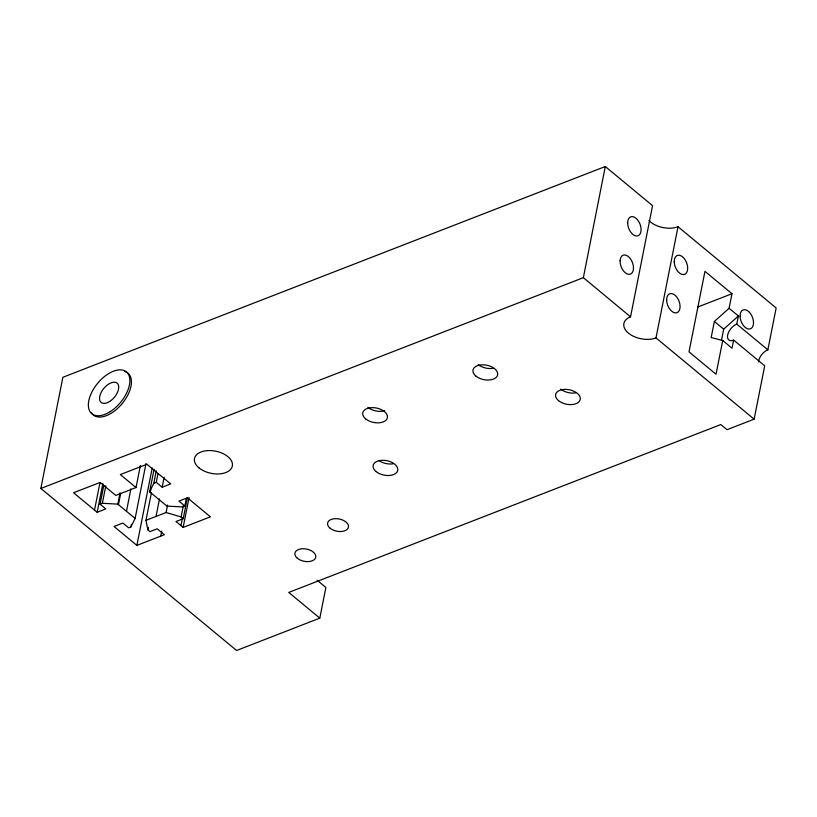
<?xml version="1.0" encoding="UTF-8"?>
<svg xmlns="http://www.w3.org/2000/svg" width="817" height="817" viewBox="0 0 817 817"><rect width="100%" height="100%" fill="white"/><g stroke="black" fill="none" stroke-linecap="round" stroke-linejoin="round"><path stroke-width="1.23" d="M317.139 580.244L325.881 587.474L319.804 618.142L236.583 650.485L40.85 488.464L583.369 277.668L605.285 166.515L652.558 205.659L630.54 316.843A19.782 11.601 11.2 0 0 628.447 333.132A19.782 11.601 11.2 0 0 656 337.921L754.122 419.172L764.702 365.802L733.646 340.097L732.696 340.464A10.131 5.566 -50.4 0 1 727.63 335.113A10.131 5.566 -50.4 0 1 735.77 324.543L736.801 324.124L738.415 316.005L729.091 308.295L731.981 293.732L704.959 271.367L689.017 351.872L716.039 374.237L722.718 340.505L711.168 337.554L714.354 321.459L729.091 308.295M40.85 488.464L62.868 377.28L605.285 166.515M94.517 510.104L99.96 482.622M140.391 465.506L136.03 487.555L115.789 495.419L100.113 482.438L73.55 492.753L97.152 512.29L102.84 483.562M97.152 512.29L105.822 508.92L100.082 504.171L103.79 485.431M100.082 504.171L102.35 503.282L105.812 485.798M151.411 492.855L145.967 520.337L147.867 529.876L149.971 531.622L157.201 528.813L164.34 534.726L136.878 545.399L114.053 526.505L122.907 523.064L128.657 527.823L130.924 526.934L135.122 518.448L117.822 504.13L120.048 492.886M118.465 504.661L120.691 493.417M126.472 511.289L130.924 488.801M130.924 526.934L131.425 524.443M135.122 518.448L146.008 463.484M136.878 545.399L152.217 467.947M186.327 498.493L184.846 505.989L182.395 506.938L166.923 506.101L149.623 491.773L154.076 469.285M150.267 492.304L150.757 489.802M149.623 491.773L153.821 483.286L156.292 470.796M153.821 483.286L156.272 482.336L158.008 473.594M147.867 529.876L148.357 527.384M156.037 516.426L159.499 498.932M156.272 482.336L162.175 487.218L164.156 477.22M160.735 536.136L161.725 531.132M145.967 520.337L166.106 512.514L167.587 505.018M187.42 497.471L183.222 518.703L181.108 516.957L183.335 505.713M180.965 525.627L182.446 518.131M183.222 518.703L175.992 521.512L183.131 527.425L189.074 497.441M656 337.921L678.018 226.738A19.782 11.601 11.2 0 1 648.933 220.529M721.472 340.311L723.678 329.169L738.415 316.005M733.646 340.097L732.032 348.216L722.718 340.505M758.544 361.839A10.131 5.566 -50.4 0 1 766.826 350.248L767.857 349.839L776.15 307.978L678.018 226.738M162.175 487.218L170.661 483.919L146.907 464.25L120.344 474.575L136.03 487.555M697.81 307.008L731.981 293.732M183.131 527.425L210.418 516.824L187.44 497.798L178.943 501.097L184.846 505.989M754.122 419.172L727.018 429.701L720.808 424.554L288.748 592.437L319.804 618.142M102.35 503.282L117.822 504.13M166.106 512.514L181.108 516.957M736.801 324.124L767.857 349.839M714.354 321.459L723.678 329.169M583.369 277.668L630.54 316.843M384.593 410.726A12.541 7.353 11.2 0 1 367.977 407.407M393.089 463.801A12.541 7.353 11.2 0 1 379.057 460.614M492.957 368.334A12.541 7.353 11.2 0 1 478.19 364.576M575.577 392.895A12.541 7.353 11.2 0 1 560.809 389.137M124.541 371.459A27.145 14.91 -50.4 0 1 122.591 403.077A27.145 14.91 -50.4 0 1 91.402 412.636M475.913 376.086A12.541 7.353 11.2 0 0 497.002 376.392A12.541 7.353 11.2 0 0 483.01 364.821A12.541 7.353 11.2 0 0 475.913 376.086M365.699 418.907A12.541 7.353 11.2 0 0 386.778 419.223A12.541 7.353 11.2 0 0 372.797 407.642A12.541 7.353 11.2 0 0 365.699 418.907M376.045 471.552A12.541 7.353 11.2 0 0 397.133 471.858A12.541 7.353 11.2 0 0 383.142 460.288A12.541 7.353 11.2 0 0 376.045 471.552M330.078 528.191A10.611 6.219 11.2 0 0 347.919 528.456A10.611 6.219 11.2 0 0 336.083 518.662A10.611 6.219 11.2 0 0 330.078 528.191M297.388 558.266A10.611 6.219 11.2 0 0 315.229 558.532A10.611 6.219 11.2 0 0 303.393 548.738A10.611 6.219 11.2 0 0 297.388 558.266M740.079 316.24A10.131 6.036 68.8 0 0 750.282 328.883A10.131 6.036 68.8 0 0 750.026 312.993A10.131 6.036 68.8 0 0 740.079 316.24M674.25 261.746A10.131 6.036 68.8 0 0 684.442 274.389A10.131 6.036 68.8 0 0 684.186 258.499A10.131 6.036 68.8 0 0 674.25 261.746M666.652 300.084A10.131 6.036 68.8 0 0 676.844 312.727A10.131 6.036 68.8 0 0 676.588 296.837A10.131 6.036 68.8 0 0 666.652 300.084M558.532 400.647A12.541 7.353 11.2 0 0 579.621 400.953A12.541 7.353 11.2 0 0 565.63 389.382A12.541 7.353 11.2 0 0 558.532 400.647M627.67 223.174A10.131 6.025 68.8 0 0 637.863 235.817A10.131 6.025 68.8 0 0 637.607 219.926A10.131 6.025 68.8 0 0 627.67 223.174M620.093 260.705A10.131 6.036 68.8 0 0 629.744 274.287A10.131 6.036 68.8 0 0 630.53 258.948A10.131 6.036 68.8 0 0 620.093 260.705M198.97 467.875A19.302 11.315 11.2 0 0 231.405 468.355A19.302 11.315 11.2 0 0 209.898 450.545A19.302 11.315 11.2 0 0 198.97 467.875M109.652 401.494A12.541 6.893 -50.4 0 0 117.158 383.173A12.541 6.893 -50.4 0 0 100.562 393.753A12.541 6.893 -50.4 0 0 109.652 401.494M110.264 411.594A27.145 14.91 -50.4 0 0 126.523 371.97A27.145 14.91 -50.4 0 0 90.595 394.856A27.145 14.91 -50.4 0 0 110.264 411.594"/></g></svg>
